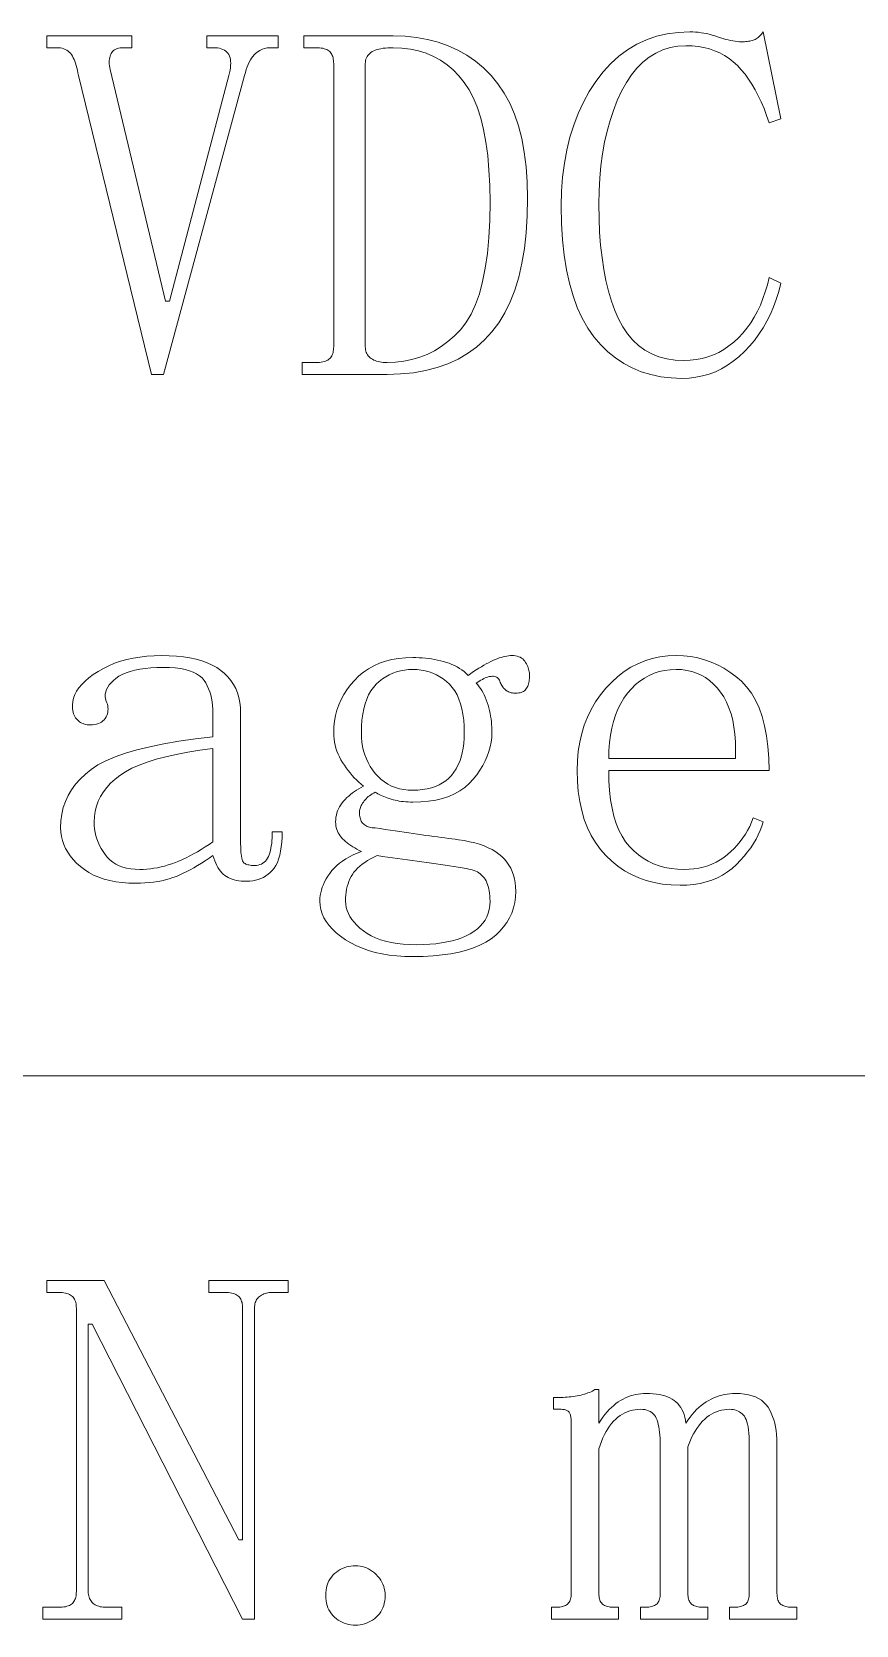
# Model space of a CAD drawing. Extents: x 1 to 297, y 1 to 210.
# Drawn here: x 56.24 to 59.81, y 43.35 to 50.25 of the extents above; entities that cross this region are included whole.
import ezdxf

# ---------------------------------------------------------------- set-up
doc = ezdxf.new("R2010")
doc.units = 0

msp = doc.modelspace()

# ---------------------------------------------------------------- linework, layer by layer
at = {"color": 7, "lineweight": 13}
msp.add_line((1.3055, 45.7306), (175.1082, 45.7306), dxfattribs=at)
for points in [[(56.9947, 50.182), (56.9947, 50.2334), (57.3033, 50.2334), (57.3033, 50.182), (57.269, 50.182), (57.2622, 50.1817), (57.2555, 50.181), (57.2488, 50.1797), (57.2423, 50.1779), (57.2358, 50.1756), (57.2294, 50.1727), (57.2231, 50.1694), (57.2169, 50.1655), (57.2108, 50.1612), (57.2047, 50.1563), (57.1989, 50.1507), (57.1932, 50.1443), (57.1879, 50.137), (57.1828, 50.1289), (57.1779, 50.1199), (57.1734, 50.11), (57.169, 50.0993), (57.165, 50.0877), (57.1611, 50.0753), (57.1576, 50.062), (56.8062, 48.7677), (56.7547, 48.7677), (56.4376, 50.062), (56.4357, 50.0737), (56.4336, 50.0848), (56.4313, 50.0953), (56.4287, 50.1052), (56.4258, 50.1145), (56.4227, 50.1232), (56.4193, 50.1313), (56.4156, 50.1388), (56.4117, 50.1457), (56.4076, 50.152), (56.4031, 50.1577), (56.3982, 50.1628), (56.3928, 50.1673), (56.387, 50.1712), (56.3808, 50.1745), (56.3742, 50.1772), (56.3671, 50.1793), (56.3596, 50.1808), (56.3517, 50.1817), (56.3433, 50.182), (56.3004, 50.182), (56.3004, 50.2334), (56.669, 50.2334), (56.669, 50.182), (56.6347, 50.182), (56.6265, 50.1817), (56.6188, 50.181), (56.6117, 50.1797), (56.6052, 50.1779), (56.5994, 50.1756), (56.5941, 50.1727), (56.5894, 50.1694), (56.5854, 50.1655), (56.5819, 50.1612), (56.579, 50.1563), (56.5767, 50.151), (56.5747, 50.1453), (56.5732, 50.1393), (56.5722, 50.133), (56.5715, 50.1263), (56.5713, 50.1193), (56.5715, 50.1119), (56.5722, 50.1042), (56.5732, 50.0961), (56.5747, 50.0877), (56.8147, 49.0849), (56.8319, 49.0849), (57.089, 50.062), (57.0921, 50.0737), (57.0945, 50.0848), (57.0962, 50.0953), (57.0972, 50.1052), (57.0976, 50.1145), (57.0972, 50.1232), (57.0962, 50.1313), (57.0945, 50.1388), (57.0921, 50.1457), (57.089, 50.152), (57.0852, 50.1577), (57.0808, 50.1628), (57.0756, 50.1673), (57.0698, 50.1712), (57.0633, 50.1745), (57.0561, 50.1772), (57.0482, 50.1793), (57.0396, 50.1808), (57.0304, 50.1817), (57.0204, 50.182)], [(57.5433, 50.1134), (57.5431, 50.1201), (57.5426, 50.1265), (57.5418, 50.1325), (57.5406, 50.1381), (57.539, 50.1434), (57.5371, 50.1484), (57.5349, 50.153), (57.5323, 50.1573), (57.5294, 50.1613), (57.5262, 50.1649), (57.5225, 50.1681), (57.5183, 50.171), (57.5136, 50.1736), (57.5083, 50.1758), (57.5026, 50.1777), (57.4963, 50.1793), (57.4896, 50.1805), (57.4823, 50.1813), (57.4745, 50.1818), (57.4662, 50.182), (57.4147, 50.182), (57.4147, 50.2334), (57.8004, 50.2334), (57.8525, 50.2317), (57.9024, 50.2266), (57.9502, 50.218), (57.9959, 50.206), (58.0394, 50.1906), (58.0807, 50.1717), (58.1199, 50.1494), (58.157, 50.1237), (58.1919, 50.0946), (58.2247, 50.062), (58.2549, 50.0258), (58.2818, 49.9859), (58.3056, 49.9422), (58.3262, 49.8947), (58.3437, 49.8434), (58.3579, 49.7884), (58.369, 49.7296), (58.377, 49.667), (58.3817, 49.6007), (58.3833, 49.5306), (58.3818, 49.4538), (58.3771, 49.3813), (58.3694, 49.3129), (58.3586, 49.2487), (58.3447, 49.1888), (58.3278, 49.133), (58.3077, 49.0815), (58.2846, 49.0341), (58.2583, 48.991), (58.229, 48.952), (58.1967, 48.917), (58.1615, 48.8857), (58.1233, 48.858), (58.0823, 48.8341), (58.0383, 48.8138), (57.9914, 48.7972), (57.9416, 48.7843), (57.8889, 48.7751), (57.8333, 48.7696), (57.7747, 48.7677), (57.4062, 48.7677), (57.4062, 48.8191), (57.4662, 48.8191), (57.4745, 48.8193), (57.4823, 48.8198), (57.4896, 48.8207), (57.4963, 48.8219), (57.5026, 48.8234), (57.5083, 48.8253), (57.5136, 48.8275), (57.5183, 48.8301), (57.5225, 48.833), (57.5262, 48.8363), (57.5294, 48.8399), (57.5323, 48.8438), (57.5349, 48.8481), (57.5371, 48.8527), (57.539, 48.8577), (57.5406, 48.863), (57.5418, 48.8687), (57.5426, 48.8747), (57.5431, 48.881), (57.5433, 48.8877)], [(59.0519, 48.7506), (59.0049, 48.7524), (58.9598, 48.7578), (58.9167, 48.7668), (58.8756, 48.7794), (58.8365, 48.7956), (58.7994, 48.8154), (58.7642, 48.8388), (58.731, 48.8658), (58.6997, 48.8964), (58.6704, 48.9306), (58.6436, 48.9686), (58.6195, 49.0108), (58.5983, 49.0571), (58.5799, 49.1075), (58.5644, 49.162), (58.5516, 49.2206), (58.5417, 49.2834), (58.5347, 49.3502), (58.5304, 49.4212), (58.529, 49.4963), (58.5305, 49.5603), (58.535, 49.6221), (58.5425, 49.6817), (58.553, 49.739), (58.5665, 49.7941), (58.583, 49.847), (58.6025, 49.8977), (58.625, 49.9461), (58.6505, 49.9923), (58.679, 50.0363), (58.7101, 50.077), (58.7433, 50.1134), (58.7787, 50.1456), (58.8162, 50.1734), (58.8558, 50.197), (58.8976, 50.2163), (58.9415, 50.2313), (58.9876, 50.242), (59.0358, 50.2484), (59.0862, 50.2506), (59.0982, 50.2504), (59.1102, 50.2497), (59.1222, 50.2486), (59.1342, 50.2471), (59.1462, 50.2452), (59.1582, 50.2429), (59.1702, 50.2401), (59.1822, 50.2369), (59.1942, 50.2332), (59.2062, 50.2291), (59.218, 50.2251), (59.2295, 50.2214), (59.2406, 50.2182), (59.2514, 50.2154), (59.2619, 50.2131), (59.272, 50.2111), (59.2818, 50.2096), (59.2912, 50.2086), (59.3003, 50.2079), (59.309, 50.2077), (59.3157, 50.2078), (59.3222, 50.2081), (59.3284, 50.2085), (59.3344, 50.2091), (59.3401, 50.2099), (59.3455, 50.2108), (59.3507, 50.2119), (59.3556, 50.2132), (59.3603, 50.2147), (59.3647, 50.2163), (59.369, 50.2182), (59.3731, 50.2204), (59.3772, 50.223), (59.3812, 50.2259), (59.3851, 50.2291), (59.3889, 50.2327), (59.3926, 50.2367), (59.3963, 50.241), (59.3998, 50.2456), (59.4033, 50.2506), (59.4804, 49.8734), (59.429, 49.8563), (59.4184, 49.8881), (59.4071, 49.9183), (59.3951, 49.9471), (59.3824, 49.9742), (59.369, 49.9999), (59.355, 50.0239), (59.3402, 50.0465), (59.3248, 50.0675), (59.3087, 50.0869), (59.2919, 50.1049), (59.2742, 50.1211), (59.2555, 50.1357), (59.2358, 50.1486), (59.2151, 50.1597), (59.1933, 50.1691), (59.1705, 50.1769), (59.1467, 50.1829), (59.1218, 50.1871), (59.0959, 50.1897), (59.069, 50.1906), (59.0338, 50.1886), (59.0003, 50.1827), (58.9683, 50.1728), (58.938, 50.159), (58.9094, 50.1413), (58.8823, 50.1196), (58.8569, 50.094), (58.8331, 50.0644), (58.811, 50.0309), (58.7904, 49.9934), (58.7717, 49.9531), (58.755, 49.9108), (58.7402, 49.8667), (58.7274, 49.8206), (58.7165, 49.7727), (58.7076, 49.7229), (58.7007, 49.6712), (58.6958, 49.6177), (58.6929, 49.5622), (58.6919, 49.5049), (58.6927, 49.4428), (58.6953, 49.3835), (58.6996, 49.3269), (58.7056, 49.2731), (58.7133, 49.222), (58.7227, 49.1737), (58.7339, 49.1281), (58.7467, 49.0852), (58.7613, 49.0451), (58.7776, 49.0077), (58.7958, 48.9735), (58.8163, 48.9429), (58.839, 48.9159), (58.864, 48.8925), (58.8912, 48.8727), (58.9206, 48.8565), (58.9522, 48.8439), (58.986, 48.8349), (59.0221, 48.8295), (59.0604, 48.8277), (59.0875, 48.8287), (59.1138, 48.8317), (59.1393, 48.8366), (59.164, 48.8435), (59.1879, 48.8524), (59.2111, 48.8632), (59.2335, 48.876), (59.2552, 48.8908), (59.2761, 48.9076), (59.2962, 48.9263), (59.3152, 48.9466), (59.333, 48.9683), (59.3495, 48.9912), (59.3647, 49.0154), (59.3787, 49.0409), (59.3913, 49.0677), (59.4027, 49.0958), (59.4127, 49.1251), (59.4215, 49.1558), (59.429, 49.1877), (59.4804, 49.162), (59.4711, 49.1266), (59.4604, 49.0926), (59.4482, 49.0598), (59.4345, 49.0283), (59.4194, 48.9981), (59.4028, 48.9691), (59.3847, 48.9415), (59.3652, 48.9151), (59.3443, 48.8901), (59.3219, 48.8663), (59.2983, 48.8443), (59.274, 48.8246), (59.249, 48.8073), (59.2231, 48.7922), (59.1965, 48.7795), (59.1691, 48.7691), (59.141, 48.761), (59.112, 48.7552), (59.0823, 48.7517)], [(58.2204, 49.5134), (58.2193, 49.585), (58.216, 49.6521), (58.2104, 49.7149), (58.2026, 49.7733), (58.1926, 49.8274), (58.1803, 49.877), (58.1658, 49.9223), (58.1491, 49.9633), (58.1302, 49.9998), (58.109, 50.032), (58.0859, 50.0605), (58.061, 50.086), (58.0344, 50.1085), (58.0062, 50.128), (57.9762, 50.1445), (57.9444, 50.158), (57.911, 50.1685), (57.8759, 50.176), (57.839, 50.1805), (57.8004, 50.182), (57.7887, 50.1818), (57.7776, 50.1813), (57.7671, 50.1805), (57.7572, 50.1793), (57.7479, 50.1777), (57.7392, 50.1758), (57.7311, 50.1736), (57.7236, 50.171), (57.7167, 50.1681), (57.7104, 50.1649), (57.7047, 50.1613), (57.6996, 50.1573), (57.6951, 50.153), (57.6912, 50.1484), (57.6879, 50.1434), (57.6852, 50.1381), (57.6831, 50.1325), (57.6816, 50.1265), (57.6807, 50.1201), (57.6804, 50.1134), (57.6804, 48.8877), (57.6807, 48.881), (57.6815, 48.8747), (57.6828, 48.8687), (57.6846, 48.863), (57.6869, 48.8577), (57.6897, 48.8527), (57.693, 48.8481), (57.6969, 48.8438), (57.7013, 48.8399), (57.7062, 48.8363), (57.7115, 48.833), (57.7171, 48.8301), (57.7231, 48.8275), (57.7295, 48.8253), (57.7362, 48.8234), (57.7432, 48.8219), (57.7506, 48.8207), (57.7583, 48.8198), (57.7663, 48.8193), (57.7747, 48.8191), (57.8118, 48.8206), (57.8478, 48.8248), (57.8825, 48.8319), (57.916, 48.8418), (57.9483, 48.8545), (57.9794, 48.8701), (58.0093, 48.8884), (58.038, 48.9097), (58.0656, 48.9337), (58.0919, 48.9606), (58.1163, 48.9916), (58.1382, 49.0279), (58.1574, 49.0697), (58.1742, 49.1169), (58.1883, 49.1695), (58.1999, 49.2275), (58.2089, 49.2909), (58.2153, 49.3597), (58.2192, 49.4338)], [(56.6862, 46.5649), (56.656, 46.5656), (56.6272, 46.5678), (56.5998, 46.5714), (56.5737, 46.5765), (56.549, 46.5831), (56.5257, 46.5911), (56.5038, 46.6006), (56.4832, 46.6115), (56.464, 46.6239), (56.4462, 46.6377), (56.4299, 46.6525), (56.4153, 46.6677), (56.4024, 46.6834), (56.3913, 46.6994), (56.3819, 46.7159), (56.3742, 46.7329), (56.3682, 46.7502), (56.3639, 46.768), (56.3613, 46.7862), (56.3604, 46.8049), (56.3618, 46.8352), (56.3658, 46.8643), (56.3724, 46.8924), (56.3817, 46.9194), (56.3937, 46.9452), (56.4083, 46.9699), (56.4255, 46.9936), (56.4455, 47.0161), (56.4681, 47.0374), (56.4933, 47.0577), (56.5225, 47.0769), (56.5569, 47.0949), (56.5965, 47.1118), (56.6414, 47.1277), (56.6915, 47.1424), (56.7468, 47.1559), (56.8074, 47.1684), (56.8732, 47.1798), (56.9442, 47.19), (57.0204, 47.1991), (57.0204, 47.302), (57.0201, 47.3188), (57.0189, 47.3351), (57.017, 47.3507), (57.0143, 47.3658), (57.0108, 47.3802), (57.0066, 47.3941), (57.0015, 47.4073), (56.9958, 47.4199), (56.9892, 47.432), (56.9819, 47.4434), (56.9732, 47.454), (56.9625, 47.4635), (56.9499, 47.4718), (56.9352, 47.4791), (56.9187, 47.4852), (56.9001, 47.4902), (56.8796, 47.4941), (56.8571, 47.4969), (56.8326, 47.4986), (56.8062, 47.4991), (56.7779, 47.4987), (56.7513, 47.4973), (56.7264, 47.4949), (56.7033, 47.4916), (56.6819, 47.4874), (56.6622, 47.4822), (56.6442, 47.476), (56.6279, 47.469), (56.6133, 47.461), (56.6004, 47.452), (56.5892, 47.4425), (56.5795, 47.433), (56.5714, 47.4233), (56.5648, 47.4136), (56.5597, 47.4038), (56.5562, 47.3939), (56.5542, 47.3839), (56.5538, 47.3738), (56.5549, 47.3637), (56.5576, 47.3534), (56.5607, 47.3466), (56.5631, 47.3397), (56.5648, 47.3329), (56.5658, 47.326), (56.5662, 47.3191), (56.5658, 47.3123), (56.5648, 47.3054), (56.5631, 47.2986), (56.5607, 47.2917), (56.5576, 47.2849), (56.5538, 47.2783), (56.5494, 47.2725), (56.5442, 47.2674), (56.5384, 47.2629), (56.5319, 47.2591), (56.5247, 47.2561), (56.5168, 47.2537), (56.5082, 47.2519), (56.499, 47.2509), (56.489, 47.2506), (56.4823, 47.2508), (56.4758, 47.2514), (56.4696, 47.2525), (56.4636, 47.254), (56.4579, 47.2559), (56.4525, 47.2583), (56.4473, 47.2611), (56.4424, 47.2643), (56.4377, 47.2679), (56.4333, 47.272), (56.4292, 47.2765), (56.4256, 47.2814), (56.4224, 47.2868), (56.4196, 47.2926), (56.4172, 47.2988), (56.4153, 47.3054), (56.4138, 47.3125), (56.4127, 47.32), (56.4121, 47.3279), (56.4119, 47.3363), (56.413, 47.3516), (56.4163, 47.3668), (56.4219, 47.3818), (56.4297, 47.3966), (56.4397, 47.4113), (56.452, 47.4258), (56.4665, 47.4401), (56.4832, 47.4542), (56.5021, 47.4682), (56.5233, 47.482), (56.5461, 47.495), (56.5699, 47.5067), (56.5948, 47.517), (56.6207, 47.5259), (56.6476, 47.5334), (56.6755, 47.5396), (56.7045, 47.5444), (56.7345, 47.5478), (56.7655, 47.5499), (56.7976, 47.5506), (56.831, 47.5499), (56.8627, 47.548), (56.8927, 47.5448), (56.921, 47.5403), (56.9476, 47.5345), (56.9724, 47.5274), (56.9956, 47.5191), (57.017, 47.5094), (57.0367, 47.4985), (57.0547, 47.4863), (57.071, 47.4729), (57.0856, 47.4583), (57.0984, 47.4427), (57.1096, 47.4259), (57.119, 47.4081), (57.1267, 47.3891), (57.1327, 47.369), (57.137, 47.3478), (57.1396, 47.3254), (57.1404, 47.302), (57.1404, 46.7363), (57.1406, 46.7231), (57.141, 46.7111), (57.1416, 46.7002), (57.1425, 46.6903), (57.1437, 46.6816), (57.1451, 46.6741), (57.1467, 46.6676), (57.1487, 46.6622), (57.1509, 46.658), (57.1533, 46.6549), (57.1561, 46.6524), (57.1593, 46.6502), (57.1629, 46.6483), (57.167, 46.6466), (57.1715, 46.6452), (57.1764, 46.6441), (57.1818, 46.6432), (57.1876, 46.6425), (57.1938, 46.6421), (57.2004, 46.642), (57.2088, 46.6424), (57.2166, 46.6435), (57.2238, 46.6455), (57.2306, 46.6482), (57.2369, 46.6516), (57.2426, 46.6559), (57.2478, 46.6609), (57.2526, 46.6667), (57.2568, 46.6732), (57.2604, 46.6806), (57.2637, 46.6886), (57.2666, 46.6972), (57.2692, 46.7064), (57.2714, 46.7162), (57.2733, 46.7266), (57.2748, 46.7377), (57.276, 46.7493), (57.2769, 46.7615), (57.2774, 46.7743), (57.2776, 46.7877), (57.3204, 46.7877), (57.32, 46.7644), (57.3187, 46.7426), (57.3166, 46.7223), (57.3136, 46.7034), (57.3097, 46.6859), (57.305, 46.6699), (57.2994, 46.6554), (57.293, 46.6423), (57.2857, 46.6307), (57.2776, 46.6206), (57.2688, 46.6116), (57.2594, 46.6036), (57.2496, 46.5965), (57.2392, 46.5904), (57.2283, 46.5852), (57.2169, 46.581), (57.205, 46.5777), (57.1926, 46.5753), (57.1796, 46.5739), (57.1662, 46.5734), (57.1544, 46.5737), (57.1432, 46.5745), (57.1325, 46.5757), (57.1223, 46.5775), (57.1126, 46.5799), (57.1034, 46.5827), (57.0948, 46.586), (57.0866, 46.5899), (57.079, 46.5943), (57.0719, 46.5991), (57.0652, 46.6046), (57.0588, 46.6108), (57.0528, 46.6177), (57.0472, 46.6252), (57.0419, 46.6334), (57.0369, 46.6423), (57.0323, 46.6519), (57.028, 46.6622), (57.024, 46.6732), (57.0204, 46.6849), (57.0034, 46.6732), (56.9867, 46.6621), (56.9702, 46.6516), (56.9539, 46.6417), (56.9379, 46.6324), (56.9222, 46.6237), (56.9067, 46.6156), (56.8915, 46.6081), (56.8766, 46.6012), (56.8619, 46.5949), (56.847, 46.5892), (56.8315, 46.5841), (56.8155, 46.5796), (56.7988, 46.5757), (56.7815, 46.5724), (56.7636, 46.5697), (56.7452, 46.5676), (56.7261, 46.5661), (56.7064, 46.5652)], [(58.0833, 46.7534), (58.1083, 46.7496), (58.132, 46.745), (58.1543, 46.7397), (58.1752, 46.7335), (58.1947, 46.7266), (58.2129, 46.719), (58.2297, 46.7105), (58.2451, 46.7013), (58.2592, 46.6913), (58.2719, 46.6806), (58.2833, 46.669), (58.2935, 46.6567), (58.3025, 46.6437), (58.3103, 46.6298), (58.3169, 46.6152), (58.3223, 46.5998), (58.3265, 46.5837), (58.3295, 46.5667), (58.3313, 46.549), (58.3319, 46.5306), (58.3308, 46.5054), (58.3276, 46.4812), (58.3222, 46.4581), (58.3147, 46.4359), (58.3051, 46.4149), (58.2933, 46.3948), (58.2794, 46.3758), (58.2633, 46.3578), (58.2451, 46.3408), (58.2247, 46.3249), (58.2021, 46.3102), (58.1769, 46.2971), (58.1493, 46.2855), (58.1191, 46.2755), (58.0865, 46.267), (58.0514, 46.2601), (58.0138, 46.2547), (57.9738, 46.2508), (57.9312, 46.2485), (57.8862, 46.2477), (57.8508, 46.2484), (57.8169, 46.2506), (57.7843, 46.2543), (57.7531, 46.2594), (57.7233, 46.2659), (57.6948, 46.2739), (57.6678, 46.2834), (57.642, 46.2943), (57.6177, 46.3067), (57.5947, 46.3206), (57.5736, 46.3354), (57.5546, 46.3506), (57.5379, 46.3662), (57.5234, 46.3823), (57.5112, 46.3988), (57.5011, 46.4157), (57.4933, 46.4331), (57.4878, 46.4509), (57.4844, 46.4691), (57.4833, 46.4877), (57.4837, 46.4997), (57.485, 46.5117), (57.4872, 46.5237), (57.4902, 46.5357), (57.494, 46.5477), (57.4987, 46.5597), (57.5043, 46.5717), (57.5107, 46.5837), (57.518, 46.5957), (57.5262, 46.6077), (57.5352, 46.6195), (57.5454, 46.6307), (57.5565, 46.6414), (57.5687, 46.6516), (57.5819, 46.6613), (57.5961, 46.6705), (57.6114, 46.6791), (57.6276, 46.6873), (57.645, 46.6949), (57.6633, 46.702), (57.6532, 46.7072), (57.6436, 46.7125), (57.6344, 46.7178), (57.6256, 46.7233), (57.6172, 46.7288), (57.6093, 46.7344), (57.6018, 46.7401), (57.5947, 46.7459), (57.5881, 46.7518), (57.5819, 46.7577), (57.5762, 46.7638), (57.5711, 46.7702), (57.5666, 46.7769), (57.5627, 46.7838), (57.5594, 46.7909), (57.5567, 46.7983), (57.5546, 46.806), (57.5531, 46.8139), (57.5522, 46.8221), (57.5519, 46.8306), (57.5522, 46.8407), (57.5532, 46.8506), (57.555, 46.8603), (57.5574, 46.8697), (57.5604, 46.8788), (57.5642, 46.8877), (57.5687, 46.8963), (57.5738, 46.9046), (57.5796, 46.9127), (57.5862, 46.9206), (57.5932, 46.9282), (57.6006, 46.9355), (57.6083, 46.9426), (57.6163, 46.9494), (57.6247, 46.9559), (57.6335, 46.9622), (57.6426, 46.9683), (57.652, 46.9741), (57.6618, 46.9796), (57.6719, 46.9849), (57.6617, 46.9936), (57.6518, 47.0027), (57.6422, 47.0121), (57.6328, 47.0219), (57.6237, 47.032), (57.6148, 47.0425), (57.6062, 47.0533), (57.5978, 47.0644), (57.5897, 47.0759), (57.5819, 47.0877), (57.5745, 47.0998), (57.568, 47.1121), (57.5622, 47.1245), (57.5572, 47.1371), (57.5529, 47.1499), (57.5495, 47.1628), (57.5468, 47.1759), (57.5448, 47.1892), (57.5437, 47.2027), (57.5433, 47.2163), (57.5442, 47.2417), (57.5469, 47.2665), (57.5514, 47.2907), (57.5577, 47.3143), (57.5658, 47.3374), (57.5757, 47.3598), (57.5874, 47.3816), (57.6009, 47.4028), (57.6162, 47.4234), (57.6333, 47.4434), (57.652, 47.4622), (57.6722, 47.4789), (57.6939, 47.4937), (57.717, 47.5065), (57.7415, 47.5174), (57.7675, 47.5262), (57.795, 47.5331), (57.8239, 47.5381), (57.8543, 47.541), (57.8862, 47.542), (57.8998, 47.5418), (57.9134, 47.5413), (57.9269, 47.5405), (57.9403, 47.5393), (57.9537, 47.5377), (57.9669, 47.5358), (57.9801, 47.5336), (57.9931, 47.531), (58.0061, 47.5281), (58.019, 47.5249), (58.0317, 47.5212), (58.0439, 47.517), (58.0557, 47.5123), (58.067, 47.507), (58.0779, 47.5013), (58.0884, 47.495), (58.0985, 47.4883), (58.1082, 47.481), (58.1174, 47.4732), (58.1262, 47.4649), (58.138, 47.4732), (58.1496, 47.4811), (58.161, 47.4886), (58.1721, 47.4957), (58.1829, 47.5024), (58.1935, 47.5086), (58.2039, 47.5144), (58.2139, 47.5197), (58.2237, 47.5246), (58.2333, 47.5291), (58.2426, 47.5332), (58.2516, 47.5369), (58.2604, 47.5401), (58.269, 47.5429), (58.2772, 47.5452), (58.2852, 47.5471), (58.293, 47.5486), (58.3005, 47.5497), (58.3077, 47.5504), (58.3147, 47.5506), (58.323, 47.5503), (58.3308, 47.5494), (58.3381, 47.5479), (58.3449, 47.5458), (58.3512, 47.5431), (58.3569, 47.5398), (58.3621, 47.5359), (58.3668, 47.5314), (58.371, 47.5263), (58.3747, 47.5206), (58.378, 47.5146), (58.3809, 47.5087), (58.3835, 47.503), (58.3857, 47.4973), (58.3876, 47.4916), (58.3891, 47.4861), (58.3903, 47.4807), (58.3912, 47.4753), (58.3917, 47.47), (58.3919, 47.4649), (58.3917, 47.4581), (58.3914, 47.4517), (58.3907, 47.4454), (58.3898, 47.4395), (58.3887, 47.4338), (58.3872, 47.4283), (58.3856, 47.4232), (58.3836, 47.4182), (58.3815, 47.4136), (58.379, 47.4091), (58.3762, 47.4051), (58.373, 47.4014), (58.3694, 47.3982), (58.3653, 47.3954), (58.3608, 47.3931), (58.3559, 47.3911), (58.3505, 47.3896), (58.3447, 47.3886), (58.3385, 47.3879), (58.3319, 47.3877), (58.3268, 47.3878), (58.3219, 47.3882), (58.3172, 47.3889), (58.3127, 47.3898), (58.3083, 47.3909), (58.3041, 47.3923), (58.3001, 47.394), (58.2962, 47.3959), (58.2925, 47.3981), (58.289, 47.4006), (58.2857, 47.4033), (58.2825, 47.4062), (58.2795, 47.4094), (58.2767, 47.4129), (58.274, 47.4166), (58.2715, 47.4206), (58.2692, 47.4249), (58.2671, 47.4294), (58.2651, 47.4341), (58.2633, 47.4391), (58.2614, 47.444), (58.259, 47.4482), (58.2562, 47.4519), (58.253, 47.4549), (58.2494, 47.4574), (58.2453, 47.4592), (58.2408, 47.4604), (58.2359, 47.4611), (58.2305, 47.4611), (58.2247, 47.4606), (58.2187, 47.4595), (58.2126, 47.458), (58.2063, 47.4561), (58.2, 47.4537), (58.1937, 47.4509), (58.1872, 47.4477), (58.1806, 47.4441), (58.174, 47.44), (58.1673, 47.4355), (58.1604, 47.4306), (58.1671, 47.4235), (58.1735, 47.4158), (58.1795, 47.4077), (58.1851, 47.399), (58.1904, 47.3899), (58.1954, 47.3802), (58.2, 47.37), (58.2043, 47.3593), (58.2083, 47.348), (58.2119, 47.3363), (58.2151, 47.3243), (58.218, 47.3123), (58.2206, 47.3003), (58.2228, 47.2883), (58.2247, 47.2763), (58.2263, 47.2643), (58.2275, 47.2523), (58.2283, 47.2403), (58.2288, 47.2283), (58.229, 47.2163), (58.2282, 47.1958), (58.2258, 47.1753), (58.2217, 47.155), (58.216, 47.1347), (58.2087, 47.1145), (58.1997, 47.0944), (58.1891, 47.0744), (58.1769, 47.0545), (58.1631, 47.0346), (58.1476, 47.0149), (58.1303, 46.9961), (58.1111, 46.9794), (58.0899, 46.9646), (58.0667, 46.9518), (58.0415, 46.9409), (58.0144, 46.9321), (57.9853, 46.9252), (57.9542, 46.9202), (57.9212, 46.9173), (57.8862, 46.9163), (57.876, 46.9164), (57.8659, 46.9168), (57.8561, 46.9174), (57.8464, 46.9183), (57.8369, 46.9195), (57.8275, 46.9209), (57.8184, 46.9226), (57.8094, 46.9245), (57.8005, 46.9267), (57.7919, 46.9291), (57.7835, 46.9318), (57.7754, 46.9345), (57.7677, 46.9372), (57.7603, 46.9401), (57.7533, 46.9431), (57.7466, 46.9461), (57.7403, 46.9492), (57.7343, 46.9525), (57.7286, 46.9558), (57.7233, 46.9591), (57.7166, 46.9556), (57.7103, 46.9519), (57.7043, 46.9481), (57.6986, 46.9441), (57.6933, 46.9399), (57.6883, 46.9355), (57.6837, 46.9309), (57.6794, 46.9262), (57.6755, 46.9213), (57.6719, 46.9163), (57.6686, 46.9112), (57.6657, 46.9063), (57.6631, 46.9016), (57.6609, 46.8971), (57.659, 46.8927), (57.6575, 46.8885), (57.6563, 46.8845), (57.6554, 46.8806), (57.6549, 46.8769), (57.6547, 46.8734), (57.6549, 46.8667), (57.6554, 46.8604), (57.6563, 46.8544), (57.6575, 46.8487), (57.659, 46.8434), (57.6609, 46.8385), (57.6631, 46.8338), (57.6657, 46.8295), (57.6686, 46.8256), (57.6719, 46.822), (57.6755, 46.8187), (57.6794, 46.8158), (57.6837, 46.8133), (57.6883, 46.811), (57.6933, 46.8091), (57.6986, 46.8076), (57.7043, 46.8064), (57.7103, 46.8055), (57.7166, 46.805), (57.7233, 46.8049), (57.7454, 46.8015), (57.767, 46.7982), (57.7882, 46.795), (57.809, 46.7918), (57.8294, 46.7888), (57.8493, 46.7858), (57.8688, 46.783), (57.8879, 46.7802), (57.9065, 46.7775), (57.9247, 46.7749), (57.9425, 46.7723), (57.9599, 46.7699), (57.9768, 46.7675), (57.9933, 46.7653), (58.0094, 46.7631), (58.025, 46.761), (58.0402, 46.759), (58.055, 46.757), (58.0694, 46.7552)], [(58.7347, 47.0534), (58.7356, 47.0085), (58.7383, 46.9662), (58.7428, 46.9265), (58.7491, 46.8895), (58.7572, 46.8552), (58.7671, 46.8235), (58.7788, 46.7945), (58.7923, 46.7682), (58.8076, 46.7445), (58.8247, 46.7234), (58.8433, 46.7047), (58.863, 46.6879), (58.8837, 46.6732), (58.9056, 46.6603), (58.9287, 46.6495), (58.9528, 46.6406), (58.978, 46.6337), (59.0044, 46.6288), (59.0319, 46.6258), (59.0604, 46.6249), (59.0824, 46.6255), (59.1036, 46.6274), (59.1242, 46.6306), (59.1441, 46.6351), (59.1633, 46.6409), (59.1818, 46.648), (59.1996, 46.6564), (59.2168, 46.666), (59.2332, 46.6769), (59.249, 46.6891), (59.264, 46.7023), (59.2782, 46.7161), (59.2914, 46.7304), (59.3039, 46.7454), (59.3154, 46.7609), (59.3262, 46.7771), (59.336, 46.7938), (59.345, 46.8112), (59.3532, 46.8292), (59.3604, 46.8477), (59.4033, 46.8306), (59.3975, 46.8118), (59.3904, 46.793), (59.3821, 46.7744), (59.3724, 46.7558), (59.3615, 46.7374), (59.3493, 46.719), (59.3358, 46.7007), (59.321, 46.6825), (59.3049, 46.6643), (59.2876, 46.6463), (59.2689, 46.6292), (59.249, 46.6139), (59.2278, 46.6004), (59.2053, 46.5887), (59.1815, 46.5788), (59.1564, 46.5707), (59.1301, 46.5644), (59.1024, 46.5599), (59.0735, 46.5572), (59.0433, 46.5563), (59.0046, 46.5576), (58.9674, 46.5614), (58.9316, 46.5679), (58.8972, 46.5769), (58.8644, 46.5884), (58.833, 46.6026), (58.803, 46.6193), (58.7745, 46.6386), (58.7475, 46.6604), (58.7219, 46.6849), (58.6983, 46.7117), (58.6771, 46.7407), (58.6585, 46.772), (58.6423, 46.8055), (58.6287, 46.8413), (58.6175, 46.8793), (58.6088, 46.9195), (58.6026, 46.9619), (58.5988, 47.0065), (58.5976, 47.0534), (58.5988, 47.0956), (58.6026, 47.1362), (58.6088, 47.1754), (58.6175, 47.2132), (58.6287, 47.2495), (58.6423, 47.2843), (58.6585, 47.3177), (58.6771, 47.3497), (58.6983, 47.3801), (58.7219, 47.4091), (58.7473, 47.436), (58.7738, 47.4601), (58.8015, 47.4813), (58.8302, 47.4997), (58.8601, 47.5152), (58.8911, 47.5279), (58.9232, 47.5378), (58.9564, 47.5449), (58.9907, 47.5492), (59.0262, 47.5506), (59.0583, 47.5495), (59.0896, 47.5461), (59.12, 47.5405), (59.1496, 47.5327), (59.1783, 47.5227), (59.2062, 47.5105), (59.2332, 47.496), (59.2593, 47.4793), (59.2846, 47.4603), (59.309, 47.4391), (59.3318, 47.4152), (59.3522, 47.3881), (59.3702, 47.3576), (59.3858, 47.3239), (59.399, 47.287), (59.4098, 47.2468), (59.4182, 47.2033), (59.4242, 47.1566), (59.4278, 47.1067), (59.429, 47.0534)], [(57.6633, 47.2163), (57.6639, 47.196), (57.6657, 47.1763), (57.6687, 47.1573), (57.6729, 47.1388), (57.6783, 47.1209), (57.6849, 47.1037), (57.6927, 47.087), (57.7017, 47.0709), (57.7119, 47.0554), (57.7233, 47.0406), (57.7357, 47.0267), (57.749, 47.0143), (57.7632, 47.0034), (57.7782, 46.9939), (57.794, 46.9859), (57.8107, 46.9794), (57.8283, 46.9743), (57.8467, 46.9706), (57.866, 46.9684), (57.8862, 46.9677), (57.9079, 46.9684), (57.9285, 46.9703), (57.948, 46.9735), (57.9664, 46.978), (57.9837, 46.9838), (57.9998, 46.9909), (58.0149, 46.9992), (58.0288, 47.0089), (58.0416, 47.0198), (58.0533, 47.032), (58.0639, 47.0454), (58.0734, 47.0599), (58.0817, 47.0756), (58.089, 47.0923), (58.0951, 47.1102), (58.1001, 47.1292), (58.104, 47.1493), (58.1068, 47.1705), (58.1085, 47.1928), (58.109, 47.2163), (58.1084, 47.2446), (58.1064, 47.2713), (58.1032, 47.2964), (58.0987, 47.3198), (58.0929, 47.3416), (58.0859, 47.3618), (58.0775, 47.3804), (58.0679, 47.3973), (58.0569, 47.4126), (58.0447, 47.4263), (58.0316, 47.4385), (58.0178, 47.4494), (58.0035, 47.4591), (57.9885, 47.4674), (57.9729, 47.4745), (57.9568, 47.4803), (57.94, 47.4848), (57.9227, 47.488), (57.9047, 47.4899), (57.8862, 47.4906), (57.8676, 47.4899), (57.8496, 47.488), (57.8323, 47.4848), (57.8155, 47.4803), (57.7994, 47.4745), (57.7838, 47.4674), (57.7689, 47.4591), (57.7545, 47.4494), (57.7407, 47.4385), (57.7276, 47.4263), (57.7154, 47.4126), (57.7044, 47.3973), (57.6948, 47.3804), (57.6864, 47.3618), (57.6794, 47.3416), (57.6736, 47.3198), (57.6691, 47.2964), (57.6659, 47.2713), (57.6639, 47.2446)], [(59.2833, 47.1049), (59.2842, 47.1417), (59.2835, 47.1767), (59.2811, 47.2099), (59.2771, 47.2413), (59.2715, 47.2709), (59.2643, 47.2987), (59.2554, 47.3248), (59.2449, 47.349), (59.2328, 47.3714), (59.219, 47.392), (59.204, 47.4107), (59.188, 47.4275), (59.1711, 47.4423), (59.1532, 47.4551), (59.1344, 47.4659), (59.1146, 47.4748), (59.0939, 47.4817), (59.0723, 47.4866), (59.0497, 47.4896), (59.0262, 47.4906), (59.0009, 47.4895), (58.9766, 47.4865), (58.9533, 47.4813), (58.9308, 47.4741), (58.9094, 47.4649), (58.8888, 47.4535), (58.8693, 47.4402), (58.8506, 47.4247), (58.8329, 47.4073), (58.8162, 47.3877), (58.8007, 47.3664), (58.7868, 47.3435), (58.7746, 47.3191), (58.764, 47.2931), (58.7551, 47.2656), (58.7478, 47.2365), (58.7421, 47.2059), (58.738, 47.1738), (58.7355, 47.1401), (58.7347, 47.1049)], [(56.5062, 46.8306), (56.5066, 46.8153), (56.508, 46.8002), (56.5104, 46.7854), (56.5137, 46.7709), (56.5179, 46.7566), (56.5231, 46.7426), (56.5293, 46.7289), (56.5363, 46.7154), (56.5443, 46.7021), (56.5533, 46.6891), (56.5633, 46.6769), (56.5744, 46.666), (56.5866, 46.6564), (56.5999, 46.648), (56.6144, 46.6409), (56.6299, 46.6351), (56.6466, 46.6306), (56.6644, 46.6274), (56.6833, 46.6255), (56.7033, 46.6249), (56.7187, 46.6252), (56.7342, 46.6261), (56.7496, 46.6276), (56.765, 46.6297), (56.7804, 46.6324), (56.7959, 46.6357), (56.8113, 46.6396), (56.8267, 46.6441), (56.8422, 46.6492), (56.8576, 46.6549), (56.8731, 46.6612), (56.8888, 46.6681), (56.9046, 46.6756), (56.9207, 46.6837), (56.9369, 46.6924), (56.9532, 46.7017), (56.9698, 46.7116), (56.9865, 46.7221), (57.0034, 46.7332), (57.0204, 46.7449), (57.0204, 47.1477), (56.964, 47.1404), (56.9111, 47.1321), (56.8618, 47.1229), (56.8161, 47.1127), (56.774, 47.1016), (56.7355, 47.0896), (56.7006, 47.0766), (56.6694, 47.0627), (56.6417, 47.0478), (56.6176, 47.032), (56.5964, 47.0153), (56.5775, 46.9979), (56.5608, 46.9797), (56.5463, 46.9607), (56.534, 46.9409), (56.524, 46.9204), (56.5162, 46.8991), (56.5106, 46.877), (56.5073, 46.8542)], [(57.7319, 46.6849), (57.7169, 46.6779), (57.7029, 46.6706), (57.6898, 46.6631), (57.6777, 46.6554), (57.6665, 46.6474), (57.6563, 46.6391), (57.647, 46.6306), (57.6386, 46.6218), (57.6312, 46.6127), (57.6247, 46.6034), (57.619, 46.5938), (57.6139, 46.5837), (57.6094, 46.5732), (57.6055, 46.5623), (57.6022, 46.5509), (57.5995, 46.5391), (57.5974, 46.5269), (57.5959, 46.5143), (57.595, 46.5012), (57.5947, 46.4877), (57.5955, 46.4741), (57.5978, 46.4606), (57.6017, 46.4473), (57.6071, 46.4342), (57.614, 46.4213), (57.6225, 46.4085), (57.6325, 46.3959), (57.6441, 46.3835), (57.6572, 46.3712), (57.6719, 46.3591), (57.6881, 46.3477), (57.7058, 46.3375), (57.7251, 46.3285), (57.7459, 46.3207), (57.7683, 46.3141), (57.7922, 46.3087), (57.8177, 46.3045), (57.8447, 46.3015), (57.8732, 46.2997), (57.9033, 46.2991), (57.9318, 46.2996), (57.9592, 46.301), (57.9853, 46.3034), (58.0103, 46.3067), (58.034, 46.3109), (58.0566, 46.3161), (58.0779, 46.3222), (58.098, 46.3293), (58.117, 46.3373), (58.1347, 46.3463), (58.151, 46.3562), (58.1656, 46.367), (58.1784, 46.3788), (58.1896, 46.3915), (58.199, 46.4052), (58.2067, 46.4198), (58.2127, 46.4354), (58.217, 46.4519), (58.2196, 46.4693), (58.2204, 46.4877), (58.2202, 46.4995), (58.2196, 46.5107), (58.2185, 46.5214), (58.217, 46.5316), (58.2151, 46.5413), (58.2127, 46.5505), (58.2099, 46.5591), (58.2067, 46.5673), (58.2031, 46.5749), (58.199, 46.582), (58.1945, 46.5886), (58.1896, 46.5947), (58.1842, 46.6003), (58.1784, 46.6053), (58.1722, 46.6099), (58.1656, 46.6139), (58.1585, 46.6174), (58.151, 46.6204), (58.1431, 46.6229), (58.1347, 46.6249), (58.1174, 46.6282), (58.0998, 46.6315), (58.0818, 46.6348), (58.0634, 46.6379), (58.0447, 46.6409), (58.0257, 46.6439), (58.0063, 46.6468), (57.9866, 46.6495), (57.9666, 46.6522), (57.9462, 46.6549), (57.9255, 46.6575), (57.9047, 46.6602), (57.8837, 46.663), (57.8625, 46.6658), (57.8412, 46.6688), (57.8196, 46.6718), (57.798, 46.675), (57.7761, 46.6782), (57.7541, 46.6815)], [(57.1319, 43.722), (57.149, 43.722), (57.149, 44.7249), (57.1488, 44.7315), (57.1483, 44.7379), (57.1475, 44.7439), (57.1463, 44.7495), (57.1447, 44.7549), (57.1428, 44.7598), (57.1406, 44.7645), (57.138, 44.7687), (57.1351, 44.7727), (57.1319, 44.7763), (57.1282, 44.7795), (57.124, 44.7825), (57.1193, 44.785), (57.114, 44.7873), (57.1083, 44.7891), (57.102, 44.7907), (57.0953, 44.7919), (57.088, 44.7927), (57.0802, 44.7933), (57.0719, 44.7934), (57.0033, 44.7934), (57.0033, 44.8449), (57.3462, 44.8449), (57.3462, 44.7934), (57.2776, 44.7934), (57.2709, 44.7933), (57.2644, 44.7927), (57.2582, 44.7919), (57.2522, 44.7907), (57.2465, 44.7891), (57.2411, 44.7873), (57.2359, 44.785), (57.231, 44.7825), (57.2263, 44.7795), (57.2219, 44.7763), (57.2178, 44.7727), (57.2142, 44.7687), (57.2109, 44.7645), (57.2082, 44.7598), (57.2058, 44.7549), (57.2039, 44.7495), (57.2024, 44.7439), (57.2013, 44.7379), (57.2007, 44.7315), (57.2004, 44.7249), (57.2004, 43.3791), (57.149, 43.3791), (56.4976, 44.6563), (56.4804, 44.6563), (56.4804, 43.4991), (56.4807, 43.4925), (56.4813, 43.4861), (56.4824, 43.4801), (56.4839, 43.4745), (56.4858, 43.4691), (56.4882, 43.4642), (56.4909, 43.4595), (56.4942, 43.4553), (56.4978, 43.4513), (56.5019, 43.4477), (56.5063, 43.4445), (56.511, 43.4415), (56.5159, 43.439), (56.5211, 43.4367), (56.5265, 43.4349), (56.5322, 43.4333), (56.5382, 43.4321), (56.5444, 43.4313), (56.5509, 43.4307), (56.5576, 43.4306), (56.6262, 43.4306), (56.6262, 43.3791), (56.2833, 43.3791), (56.2833, 43.4306), (56.3519, 43.4306), (56.3602, 43.4307), (56.368, 43.4313), (56.3753, 43.4321), (56.382, 43.4333), (56.3883, 43.4349), (56.394, 43.4367), (56.3993, 43.439), (56.404, 43.4415), (56.4082, 43.4445), (56.4119, 43.4477), (56.4151, 43.4513), (56.418, 43.4553), (56.4206, 43.4595), (56.4228, 43.4642), (56.4247, 43.4691), (56.4263, 43.4745), (56.4275, 43.4801), (56.4283, 43.4861), (56.4288, 43.4925), (56.429, 43.4991), (56.429, 44.7249), (56.4288, 44.7315), (56.4283, 44.7379), (56.4275, 44.7439), (56.4263, 44.7495), (56.4247, 44.7549), (56.4228, 44.7598), (56.4206, 44.7645), (56.418, 44.7687), (56.4151, 44.7727), (56.4119, 44.7763), (56.4082, 44.7795), (56.404, 44.7825), (56.3993, 44.785), (56.394, 44.7873), (56.3883, 44.7891), (56.382, 44.7907), (56.3753, 44.7919), (56.368, 44.7927), (56.3602, 44.7933), (56.3519, 44.7934), (56.3004, 44.7934), (56.3004, 44.8449), (56.549, 44.8449)], [(58.5204, 44.3391), (58.529, 44.3392), (58.5376, 44.3395), (58.5462, 44.3399), (58.5547, 44.3405), (58.5633, 44.3413), (58.5719, 44.3422), (58.5804, 44.3433), (58.589, 44.3446), (58.5976, 44.3461), (58.6062, 44.3477), (58.6146, 44.3495), (58.6226, 44.3515), (58.6303, 44.3536), (58.6377, 44.3559), (58.6447, 44.3584), (58.6514, 44.3611), (58.6578, 44.3639), (58.6638, 44.3669), (58.6694, 44.3701), (58.6747, 44.3734), (58.6919, 44.3734), (58.6919, 44.2277), (58.7005, 44.241), (58.7094, 44.2536), (58.7184, 44.2654), (58.7275, 44.2764), (58.7369, 44.2866), (58.7464, 44.2961), (58.7561, 44.3048), (58.7659, 44.3127), (58.776, 44.3199), (58.7862, 44.3263), (58.7965, 44.332), (58.8071, 44.3371), (58.8178, 44.3416), (58.8287, 44.3455), (58.8397, 44.3488), (58.851, 44.3515), (58.8624, 44.3536), (58.8739, 44.3551), (58.8857, 44.356), (58.8976, 44.3563), (58.9127, 44.356), (58.9271, 44.3551), (58.9408, 44.3536), (58.9538, 44.3515), (58.9662, 44.3488), (58.9778, 44.3455), (58.9888, 44.3416), (58.9991, 44.3371), (59.0087, 44.332), (59.0176, 44.3263), (59.0258, 44.3199), (59.0334, 44.3127), (59.0402, 44.3048), (59.0464, 44.2961), (59.0519, 44.2866), (59.0567, 44.2764), (59.0608, 44.2654), (59.0642, 44.2536), (59.067, 44.241), (59.069, 44.2277), (59.0777, 44.241), (59.0867, 44.2536), (59.0959, 44.2654), (59.1054, 44.2764), (59.1151, 44.2866), (59.1251, 44.2961), (59.1353, 44.3048), (59.1458, 44.3127), (59.1566, 44.3199), (59.1676, 44.3263), (59.1788, 44.332), (59.19, 44.3371), (59.2014, 44.3416), (59.2128, 44.3455), (59.2244, 44.3488), (59.236, 44.3515), (59.2477, 44.3536), (59.2595, 44.3551), (59.2713, 44.356), (59.2833, 44.3563), (59.3032, 44.3557), (59.3219, 44.3539), (59.3392, 44.3509), (59.3553, 44.3467), (59.3701, 44.3413), (59.3836, 44.3347), (59.3958, 44.3269), (59.4067, 44.3179), (59.4164, 44.3077), (59.4247, 44.2963), (59.4321, 44.2839), (59.4386, 44.2709), (59.4444, 44.2572), (59.4494, 44.2428), (59.4537, 44.2277), (59.4571, 44.2119), (59.4598, 44.1955), (59.4618, 44.1783), (59.4629, 44.1605), (59.4633, 44.142), (59.4633, 43.4906), (59.4635, 43.4839), (59.464, 43.4777), (59.4648, 43.4719), (59.466, 43.4666), (59.4676, 43.4616), (59.4695, 43.4571), (59.4717, 43.4531), (59.4743, 43.4494), (59.4772, 43.4462), (59.4804, 43.4434), (59.484, 43.441), (59.488, 43.4388), (59.4923, 43.4369), (59.4969, 43.4352), (59.5019, 43.4338), (59.5072, 43.4326), (59.5128, 43.4317), (59.5188, 43.4311), (59.5252, 43.4307), (59.5319, 43.4306), (59.549, 43.4306), (59.549, 43.3791), (59.2576, 43.3791), (59.2576, 43.4306), (59.2747, 43.4306), (59.2814, 43.4307), (59.2878, 43.4311), (59.2938, 43.4317), (59.2994, 43.4326), (59.3047, 43.4338), (59.3097, 43.4352), (59.3143, 43.4369), (59.3186, 43.4388), (59.3226, 43.441), (59.3262, 43.4434), (59.3294, 43.4462), (59.3323, 43.4494), (59.3349, 43.4531), (59.3371, 43.4571), (59.339, 43.4616), (59.3406, 43.4666), (59.3418, 43.4719), (59.3426, 43.4777), (59.3431, 43.4839), (59.3433, 43.4906), (59.3433, 44.1334), (59.3431, 44.1516), (59.3424, 44.1686), (59.3414, 44.1842), (59.3399, 44.1986), (59.3379, 44.2116), (59.3356, 44.2234), (59.3328, 44.2339), (59.3296, 44.2431), (59.3259, 44.2511), (59.3219, 44.2577), (59.3174, 44.2634), (59.3124, 44.2685), (59.3071, 44.273), (59.3013, 44.2769), (59.2951, 44.2802), (59.2884, 44.2829), (59.2814, 44.285), (59.2739, 44.2865), (59.2659, 44.2874), (59.2576, 44.2877), (59.2457, 44.2873), (59.2341, 44.286), (59.2227, 44.2839), (59.2116, 44.2809), (59.2008, 44.277), (59.1902, 44.2723), (59.1799, 44.2667), (59.1698, 44.2603), (59.16, 44.253), (59.1504, 44.2449), (59.1412, 44.2359), (59.1324, 44.2263), (59.1241, 44.2161), (59.1162, 44.2051), (59.1087, 44.1934), (59.1016, 44.1811), (59.0949, 44.1681), (59.0887, 44.1543), (59.0829, 44.1399), (59.0776, 44.1249), (59.0776, 43.4906), (59.0778, 43.4839), (59.0783, 43.4777), (59.0791, 43.4719), (59.0803, 43.4666), (59.0819, 43.4616), (59.0838, 43.4571), (59.086, 43.4531), (59.0886, 43.4494), (59.0915, 43.4462), (59.0947, 43.4434), (59.0983, 43.441), (59.1023, 43.4388), (59.1066, 43.4369), (59.1112, 43.4352), (59.1162, 43.4338), (59.1215, 43.4326), (59.1271, 43.4317), (59.1331, 43.4311), (59.1395, 43.4307), (59.1462, 43.4306), (59.1633, 43.4306), (59.1633, 43.3791), (58.8719, 43.3791), (58.8719, 43.4306), (58.889, 43.4306), (58.8957, 43.4307), (58.902, 43.4311), (58.908, 43.4317), (58.9137, 43.4326), (58.919, 43.4338), (58.924, 43.4352), (58.9286, 43.4369), (58.9329, 43.4388), (58.9368, 43.441), (58.9404, 43.4434), (58.9437, 43.4462), (58.9466, 43.4494), (58.9492, 43.4531), (58.9514, 43.4571), (58.9533, 43.4616), (58.9548, 43.4666), (58.956, 43.4719), (58.9569, 43.4777), (58.9574, 43.4839), (58.9576, 43.4906), (58.9576, 44.1334), (58.9574, 44.1485), (58.9569, 44.1627), (58.956, 44.1762), (58.9548, 44.189), (58.9533, 44.2009), (58.9514, 44.2121), (58.9492, 44.2225), (58.9466, 44.2322), (58.9437, 44.241), (58.9404, 44.2491), (58.9367, 44.2565), (58.9322, 44.263), (58.9271, 44.2688), (58.9212, 44.2738), (58.9147, 44.2781), (58.9075, 44.2815), (58.8996, 44.2842), (58.8911, 44.2862), (58.8818, 44.2873), (58.8719, 44.2877), (58.86, 44.2873), (58.8484, 44.286), (58.837, 44.2839), (58.8259, 44.2809), (58.8151, 44.277), (58.8045, 44.2723), (58.7942, 44.2667), (58.7841, 44.2603), (58.7743, 44.253), (58.7647, 44.2449), (58.7555, 44.2359), (58.7467, 44.226), (58.7384, 44.2153), (58.7304, 44.2037), (58.7229, 44.1913), (58.7159, 44.178), (58.7092, 44.1639), (58.703, 44.1489), (58.6972, 44.133), (58.6919, 44.1163), (58.6919, 43.4906), (58.692, 43.4839), (58.6926, 43.4777), (58.6934, 43.4719), (58.6946, 43.4666), (58.6962, 43.4616), (58.698, 43.4571), (58.7003, 43.4531), (58.7028, 43.4494), (58.7058, 43.4462), (58.709, 43.4434), (58.7126, 43.441), (58.7166, 43.4388), (58.7208, 43.4369), (58.7255, 43.4352), (58.7304, 43.4338), (58.7358, 43.4326), (58.7414, 43.4317), (58.7474, 43.4311), (58.7538, 43.4307), (58.7604, 43.4306), (58.7776, 43.4306), (58.7776, 43.3791), (58.4862, 43.3791), (58.4862, 43.4306), (58.5033, 43.4306), (58.51, 43.4307), (58.5163, 43.4311), (58.5223, 43.4317), (58.528, 43.4326), (58.5333, 43.4338), (58.5383, 43.4352), (58.5429, 43.4369), (58.5472, 43.4388), (58.5511, 43.441), (58.5547, 43.4434), (58.558, 43.4462), (58.5609, 43.4494), (58.5635, 43.4531), (58.5657, 43.4571), (58.5676, 43.4616), (58.5691, 43.4666), (58.5703, 43.4719), (58.5712, 43.4777), (58.5717, 43.4839), (58.5719, 43.4906), (58.5719, 44.2363), (58.5718, 44.2413), (58.5715, 44.2461), (58.5711, 44.2506), (58.5705, 44.2548), (58.5697, 44.2588), (58.5688, 44.2625), (58.5677, 44.266), (58.5664, 44.2692), (58.5649, 44.2722), (58.5633, 44.2749), (58.5614, 44.2773), (58.5592, 44.2795), (58.5566, 44.2814), (58.5537, 44.2831), (58.5504, 44.2845), (58.5468, 44.2857), (58.5429, 44.2866), (58.5386, 44.2872), (58.534, 44.2876), (58.529, 44.2877), (58.4947, 44.2877), (58.4947, 44.3391)], [(57.6376, 43.3534), (57.6274, 43.3538), (57.6175, 43.3548), (57.6079, 43.3565), (57.5985, 43.3589), (57.5894, 43.362), (57.5805, 43.3658), (57.5719, 43.3702), (57.5635, 43.3754), (57.5554, 43.3812), (57.5476, 43.3877), (57.5403, 43.3948), (57.5337, 43.4025), (57.5279, 43.4106), (57.5229, 43.4193), (57.5187, 43.4284), (57.5152, 43.4381), (57.5125, 43.4483), (57.5106, 43.459), (57.5094, 43.4703), (57.509, 43.482), (57.5094, 43.4937), (57.5106, 43.505), (57.5125, 43.5157), (57.5152, 43.5259), (57.5187, 43.5356), (57.5229, 43.5447), (57.5279, 43.5534), (57.5337, 43.5615), (57.5403, 43.5692), (57.5476, 43.5763), (57.5554, 43.5828), (57.5635, 43.5886), (57.5719, 43.5938), (57.5805, 43.5982), (57.5894, 43.602), (57.5985, 43.6051), (57.6079, 43.6075), (57.6175, 43.6092), (57.6274, 43.6102), (57.6376, 43.6106), (57.6477, 43.6102), (57.6576, 43.609), (57.6673, 43.6071), (57.6767, 43.6044), (57.6858, 43.6009), (57.6947, 43.5967), (57.7033, 43.5917), (57.7116, 43.5859), (57.7197, 43.5793), (57.7276, 43.572), (57.7349, 43.5642), (57.7415, 43.5561), (57.7473, 43.5477), (57.7523, 43.5391), (57.7565, 43.5302), (57.76, 43.5211), (57.7627, 43.5117), (57.7646, 43.5021), (57.7658, 43.4922), (57.7662, 43.482), (57.7658, 43.4703), (57.7646, 43.459), (57.7627, 43.4483), (57.76, 43.4381), (57.7565, 43.4284), (57.7523, 43.4193), (57.7473, 43.4106), (57.7415, 43.4025), (57.7349, 43.3948), (57.7276, 43.3877), (57.7197, 43.3812), (57.7116, 43.3754), (57.7033, 43.3702), (57.6947, 43.3658), (57.6858, 43.362), (57.6767, 43.3589), (57.6673, 43.3565), (57.6576, 43.3548), (57.6477, 43.3538)]]:
    msp.add_lwpolyline(points, close=True, dxfattribs=at)

doc.saveas('drawing.dxf')
